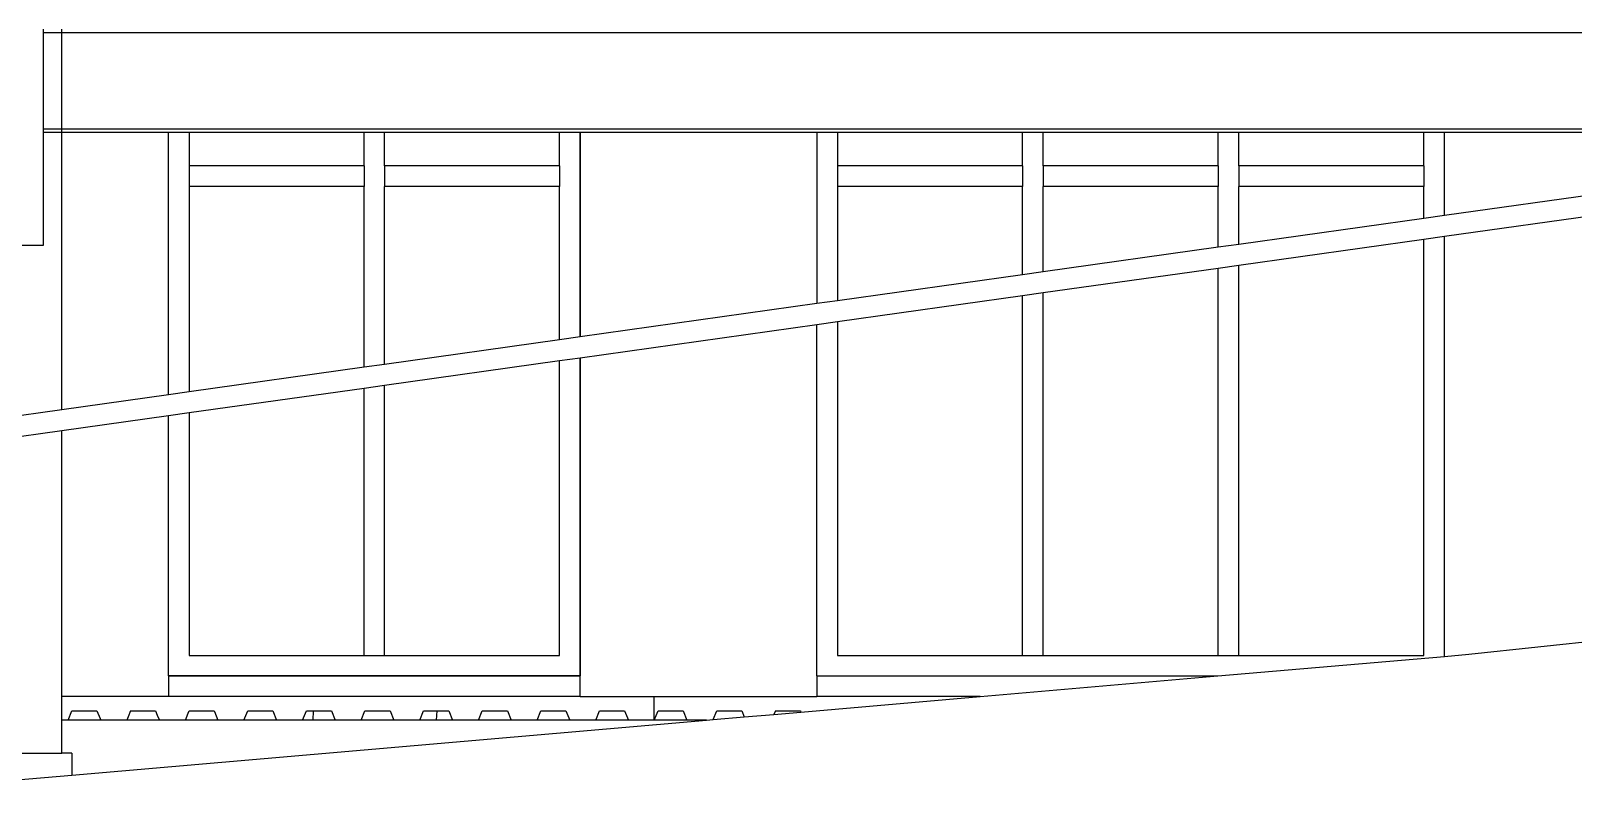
# Model space of a CAD drawing. Extents: x -101 to 101, y -14 to 18.
# Drawn here: x 23.59 to 31.09, y 7.53 to 11.19 of the extents above; entities that cross this region are included whole.
import ezdxf

# ---------------------------------------------------------------- set-up
doc = ezdxf.new("R2010")
doc.units = 0
doc.layers.get('0').update_dxf_attribs({"linetype": 'CONTINUOUS'})
doc.layers.add('SECTIONCUTEDGES', color=7, linetype='CONTINUOUS')

msp = doc.modelspace()

# ---------------------------------------------------------------- linework, layer by layer
for p, q in [((23.6537, 11.1955), (23.6537, 11.1795)), ((23.6537, 11.1795), (23.7437, 11.1795)), ((23.6537, 11.1795), (23.6537, 10.7115)), ((23.7437, 11.1795), (23.7437, 11.1955)), ((23.7437, 11.1795), (36.7926, 11.1795)), ((23.7437, 10.7115), (23.7437, 11.1795)), ((23.6537, 10.7115), (23.7437, 10.7115)), ((23.6537, 10.7115), (23.6537, 10.6955)), ((23.6537, 10.6955), (23.7437, 10.6955)), ((23.6537, 10.6955), (23.6537, 10.1434)), ((23.7437, 10.7115), (33.4626, 10.7115)), ((23.7437, 10.6955), (23.7437, 10.7115)), ((23.7437, 9.3456), (23.7437, 10.6955)), ((23.7437, 10.6955), (24.2627, 10.6955)), ((24.2627, 9.4185), (24.2627, 10.6955)), ((24.2627, 10.6955), (24.3627, 10.6955)), ((24.2627, 9.4185), (24.2627, 10.6955)), ((24.3627, 10.6955), (24.3627, 10.5312)), ((24.3627, 10.6955), (25.2127, 10.6955)), ((25.2127, 10.5312), (25.2127, 10.6955)), ((25.2127, 10.6955), (25.3127, 10.6955)), ((25.3127, 10.5312), (25.3127, 10.6955)), ((25.3127, 10.6955), (26.1627, 10.6955)), ((26.1627, 10.5312), (26.1627, 10.6955)), ((26.1627, 10.6955), (26.2627, 10.6955)), ((26.2627, 9.6996), (26.2627, 10.6955)), ((26.2627, 10.6955), (27.4127, 10.6955)), ((26.2627, 10.6955), (26.2627, 9.6996)), ((27.4127, 10.6955), (27.4127, 9.8612)), ((27.4127, 10.6955), (27.5127, 10.6955)), ((27.5127, 10.6955), (27.5127, 10.5312)), ((27.5127, 10.6955), (28.4127, 10.6955)), ((28.4127, 10.5312), (28.4127, 10.6955)), ((28.4127, 10.6955), (28.5127, 10.6955)), ((28.5127, 10.5312), (28.5127, 10.6955)), ((28.5127, 10.6955), (29.3627, 10.6955)), ((29.3627, 10.5312), (29.3627, 10.6955)), ((29.3627, 10.6955), (29.4627, 10.6955)), ((29.4627, 10.5312), (29.4627, 10.6955)), ((29.4627, 10.6955), (30.3627, 10.6955)), ((30.3627, 10.5312), (30.3627, 10.6955)), ((30.3627, 10.6955), (30.4627, 10.6955)), ((30.4627, 10.2899), (30.4627, 10.6955)), ((30.4627, 10.6955), (31.6127, 10.6955)), ((25.2127, 10.5312), (24.3627, 10.5312)), ((24.3627, 10.5312), (24.3627, 10.4312)), ((25.2127, 10.5312), (25.2127, 10.4312)), ((26.1627, 10.5312), (25.3127, 10.5312)), ((25.3127, 10.5312), (25.3127, 10.4312)), ((26.1627, 10.5312), (26.1627, 10.4312)), ((28.4127, 10.5312), (27.5127, 10.5312)), ((27.5127, 10.5312), (27.5127, 10.4312)), ((28.4127, 10.5312), (28.4127, 10.4312)), ((29.3627, 10.5312), (28.5127, 10.5312)), ((28.5127, 10.5312), (28.5127, 10.4312)), ((29.3627, 10.5312), (29.3627, 10.4312)), ((30.3627, 10.5312), (29.4627, 10.5312)), ((29.4627, 10.5312), (29.4627, 10.4312)), ((30.3627, 10.5312), (30.3627, 10.4312)), ((25.2127, 10.4312), (24.3627, 10.4312)), ((24.3627, 10.4312), (24.3627, 9.4326)), ((25.2127, 9.552), (25.2127, 10.4312)), ((26.1627, 10.4312), (25.3127, 10.4312)), ((25.3127, 9.5661), (25.3127, 10.4312)), ((26.1627, 9.6855), (26.1627, 10.4312)), ((28.4127, 10.4312), (27.5127, 10.4312)), ((27.5127, 10.4312), (27.5127, 9.8753)), ((28.4127, 10.0018), (28.4127, 10.4312)), ((29.3627, 10.4312), (28.5127, 10.4312)), ((28.5127, 10.0158), (28.5127, 10.4312)), ((29.3627, 10.1353), (29.3627, 10.4312)), ((30.3627, 10.4312), (29.4627, 10.4312)), ((29.4627, 10.1493), (29.4627, 10.4312)), ((30.3627, 10.2758), (30.3627, 10.4312)), ((31.6127, 10.4515), (30.4627, 10.2899)), ((30.4627, 10.1889), (31.6127, 10.3505)), ((30.3627, 10.2758), (29.4627, 10.1493)), ((30.4627, 10.2899), (30.3627, 10.2758)), ((23.6537, 10.1434), (23.5337, 10.1434)), ((29.3627, 10.1353), (28.5127, 10.0158)), ((29.4627, 10.1493), (29.3627, 10.1353)), ((29.4627, 10.0484), (30.3627, 10.1748)), ((30.3627, 10.1748), (30.4627, 10.1889)), ((30.3627, 8.1512), (30.3627, 10.1748)), ((30.4627, 8.1464), (30.4627, 10.1889)), ((29.3627, 10.0343), (29.4627, 10.0484)), ((29.4627, 8.1512), (29.4627, 10.0484)), ((28.4127, 10.0018), (27.5127, 9.8753)), ((28.5127, 10.0158), (28.4127, 10.0018)), ((28.5127, 9.9148), (29.3627, 10.0343)), ((29.3627, 8.1512), (29.3627, 10.0343)), ((27.5127, 9.7743), (28.4127, 9.9008)), ((28.4127, 9.9008), (28.5127, 9.9148)), ((28.4127, 8.1512), (28.4127, 9.9008)), ((28.5127, 8.1512), (28.5127, 9.9148)), ((27.4127, 9.8612), (26.2627, 9.6996)), ((27.5127, 9.8753), (27.4127, 9.8612)), ((26.2627, 9.5986), (27.4127, 9.7602)), ((27.4127, 9.7602), (27.5127, 9.7743)), ((27.4127, 8.0512), (27.4127, 9.7602)), ((27.5127, 9.7743), (27.5127, 8.1512)), ((26.1627, 9.6855), (25.3127, 9.5661)), ((26.2627, 9.6996), (26.1627, 9.6855)), ((26.1627, 9.5846), (26.2627, 9.5986)), ((26.2627, 8.0512), (26.2627, 9.5986)), ((26.2627, 9.5986), (26.2627, 8.0512)), ((25.2127, 9.552), (24.3627, 9.4326)), ((25.3127, 9.5661), (25.2127, 9.552)), ((25.3127, 9.4651), (26.1627, 9.5846)), ((26.1627, 8.1512), (26.1627, 9.5846)), ((24.3627, 9.3316), (25.2127, 9.4511)), ((25.2127, 9.4511), (25.3127, 9.4651)), ((25.2127, 8.1512), (25.2127, 9.4511)), ((25.3127, 8.1512), (25.3127, 9.4651)), ((24.2627, 9.4185), (23.7437, 9.3456)), ((24.3627, 9.4326), (24.2627, 9.4185)), ((23.7437, 9.3456), (23.4437, 9.3034)), ((23.7437, 9.2446), (24.2627, 9.3175)), ((24.2627, 9.3175), (24.3627, 9.3316)), ((24.2627, 8.0512), (24.2627, 9.3175)), ((24.2627, 8.0512), (24.2627, 9.3175)), ((24.3627, 9.3316), (24.3627, 8.1512)), ((23.4437, 9.2024), (23.7437, 9.2446)), ((23.7437, 7.9512), (23.7437, 9.2446)), ((24.3627, 8.1512), (25.2127, 8.1512)), ((25.2127, 8.1512), (25.3127, 8.1512)), ((25.3127, 8.1512), (26.1627, 8.1512)), ((27.5127, 8.1512), (28.4127, 8.1512)), ((28.4127, 8.1512), (28.5127, 8.1512)), ((28.5127, 8.1512), (29.3627, 8.1512)), ((29.3627, 8.1512), (29.4627, 8.1512)), ((29.4627, 8.1512), (30.3627, 8.1512)), ((24.2627, 8.0512), (26.2627, 8.0512)), ((24.2627, 8.0512), (24.2627, 7.9512)), ((26.2627, 8.0512), (24.2627, 8.0512)), ((26.2627, 7.9512), (26.2627, 8.0512)), ((27.4127, 8.0512), (29.3619, 8.0512)), ((27.4127, 8.0512), (27.4127, 7.9512)), ((24.2627, 7.9512), (23.7437, 7.9512)), ((23.7437, 7.8362), (23.7437, 7.9512)), ((26.2627, 7.9512), (24.2627, 7.9512)), ((26.2627, 7.9512), (26.6212, 7.9512)), ((26.6212, 7.9512), (26.6212, 7.8362)), ((26.6212, 7.9512), (27.4127, 7.9512)), ((28.2059, 7.9512), (27.4127, 7.9512)), ((23.7746, 7.8362), (23.7929, 7.8812)), ((23.7929, 7.8812), (23.915, 7.8812)), ((23.915, 7.8812), (23.9301, 7.8441)), ((24.0778, 7.8812), (24.0661, 7.8525)), ((24.0778, 7.8812), (24.1999, 7.8812)), ((24.1999, 7.8812), (24.208, 7.8613)), ((24.3444, 7.8362), (24.3584, 7.8707)), ((24.3584, 7.8707), (24.3627, 7.8812)), ((24.3627, 7.8812), (24.4847, 7.8812)), ((24.4847, 7.8812), (24.4858, 7.8786)), ((24.4858, 7.8786), (24.503, 7.8362)), ((24.6292, 7.8362), (24.6475, 7.8812)), ((24.6475, 7.8812), (24.7696, 7.8812)), ((24.7696, 7.8812), (24.7879, 7.8362)), ((24.9141, 7.8362), (24.9324, 7.8812)), ((24.9324, 7.8812), (24.9678, 7.8812)), ((24.9648, 7.8362), (24.9678, 7.8812)), ((24.9678, 7.8812), (25.0545, 7.8812)), ((25.0545, 7.8812), (25.0728, 7.8362)), ((25.1989, 7.8362), (25.2172, 7.8812)), ((25.2172, 7.8812), (25.3393, 7.8812)), ((25.3393, 7.8812), (25.3576, 7.8362)), ((25.4838, 7.8362), (25.5021, 7.8812)), ((25.5021, 7.8812), (25.5663, 7.8812)), ((25.5663, 7.8812), (25.5633, 7.8362)), ((25.5663, 7.8812), (25.6242, 7.8812)), ((25.6242, 7.8812), (25.6425, 7.8362)), ((25.7686, 7.8362), (25.7869, 7.8812)), ((25.7869, 7.8812), (25.909, 7.8812)), ((25.909, 7.8812), (25.9273, 7.8362)), ((26.0535, 7.8362), (26.0718, 7.8812)), ((26.0718, 7.8812), (26.1939, 7.8812)), ((26.1939, 7.8812), (26.2122, 7.8362)), ((26.3384, 7.8362), (26.3567, 7.8812)), ((26.3567, 7.8812), (26.4787, 7.8812)), ((26.4787, 7.8812), (26.497, 7.8362)), ((26.6232, 7.8362), (26.6415, 7.8812)), ((26.6415, 7.8812), (26.7636, 7.8812)), ((26.7636, 7.8812), (26.7819, 7.8362)), ((26.9092, 7.839), (26.9264, 7.8812)), ((26.9264, 7.8812), (27.0484, 7.8812)), ((27.0484, 7.8812), (27.0603, 7.8521)), ((27.2112, 7.8812), (27.2045, 7.8646)), ((27.2112, 7.8812), (27.3333, 7.8812)), ((27.3333, 7.8812), (27.3355, 7.8759)), ((23.7437, 7.6762), (23.7437, 7.8362)), ((23.7746, 7.8362), (23.7437, 7.8362)), ((23.804, 7.8362), (23.7746, 7.8362)), ((23.9333, 7.8362), (23.804, 7.8362)), ((23.9301, 7.8441), (23.9333, 7.8362)), ((24.0595, 7.8362), (23.9333, 7.8362)), ((24.0661, 7.8525), (24.0595, 7.8362)), ((24.2182, 7.8362), (24.0595, 7.8362)), ((24.208, 7.8613), (24.2182, 7.8362)), ((24.3444, 7.8362), (24.2182, 7.8362)), ((24.503, 7.8362), (24.3444, 7.8362)), ((24.6292, 7.8362), (24.503, 7.8362)), ((24.7879, 7.8362), (24.6292, 7.8362)), ((24.9141, 7.8362), (24.7879, 7.8362)), ((24.9648, 7.8362), (24.9141, 7.8362)), ((25.0728, 7.8362), (24.9648, 7.8362)), ((25.1989, 7.8362), (25.0728, 7.8362)), ((25.3576, 7.8362), (25.1989, 7.8362)), ((25.4838, 7.8362), (25.3576, 7.8362)), ((25.5633, 7.8362), (25.4838, 7.8362)), ((25.6425, 7.8362), (25.5633, 7.8362)), ((25.7686, 7.8362), (25.6425, 7.8362)), ((25.9273, 7.8362), (25.7686, 7.8362)), ((26.0535, 7.8362), (25.9273, 7.8362)), ((26.2122, 7.8362), (26.0535, 7.8362)), ((26.3384, 7.8362), (26.2122, 7.8362)), ((26.497, 7.8362), (26.3384, 7.8362)), ((26.6212, 7.8362), (26.497, 7.8362)), ((26.6232, 7.8362), (26.6212, 7.8362)), ((26.7819, 7.8362), (26.6232, 7.8362)), ((26.8767, 7.8362), (26.7819, 7.8362)), ((23.4437, 7.6762), (23.7437, 7.6762)), ((23.7937, 7.6762), (23.7437, 7.6762)), ((23.7937, 7.6762), (23.7937, 7.5695))]:
    msp.add_line(p, q)
at = {"layer": 'SECTIONCUTEDGES'}
for p, q in [((30.5811, 8.1567), (31.6127, 8.2673)), ((29.3619, 8.0512), (30.4627, 8.1464)), ((30.4627, 8.1464), (30.5811, 8.1567)), ((28.2059, 7.9512), (29.3619, 8.0512)), ((27.3355, 7.8759), (28.2059, 7.9512)), ((27.2045, 7.8646), (27.3355, 7.8759)), ((23.7937, 7.5695), (26.8767, 7.8362)), ((26.8767, 7.8362), (26.9092, 7.839)), ((26.9092, 7.839), (27.0603, 7.8521)), ((27.0603, 7.8521), (27.2045, 7.8646)), ((23.3937, 7.5349), (23.7937, 7.5695))]:
    msp.add_line(p, q, dxfattribs=at)

doc.saveas('drawing.dxf')
